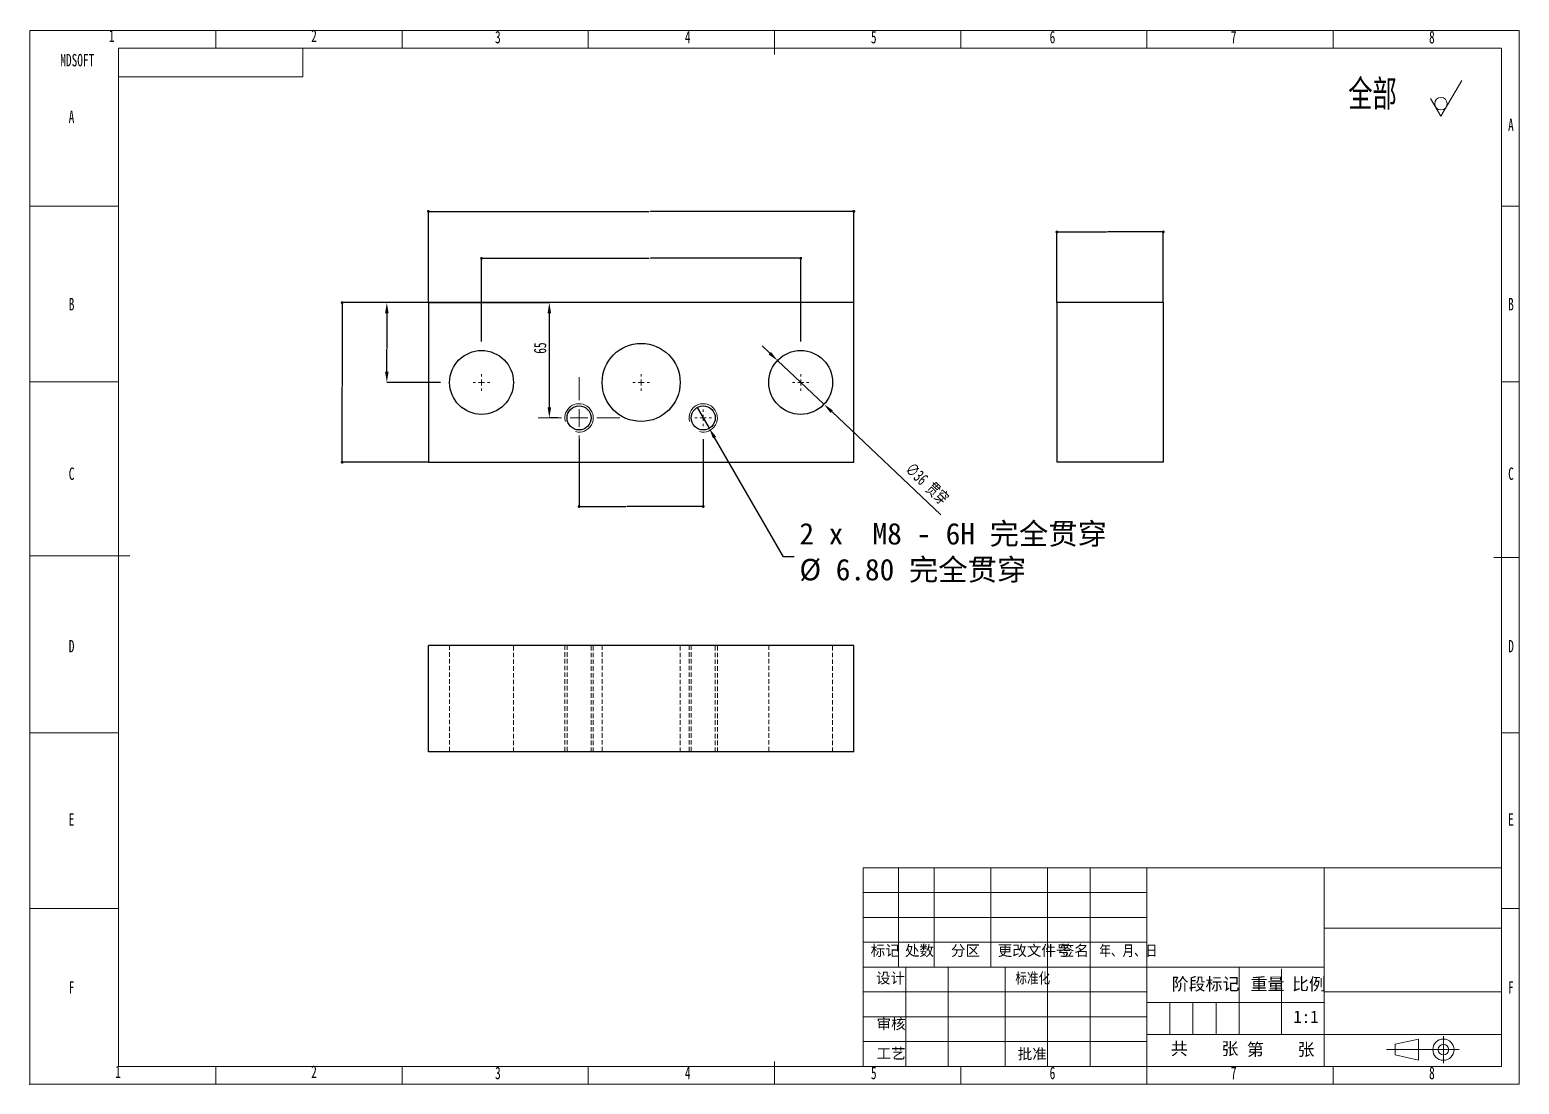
# Model space of a CAD drawing. Header units: millimetres. Extents: x -4 to 1692, y -357 to 300.
# Drawn here: x 465.3 to 885.3, y -354.2 to -57 of the extents above; entities that cross this region are included whole.
import ezdxf

# ---------------------------------------------------------------- set-up
doc = ezdxf.new("R2010")
doc.units = ezdxf.units.MM
doc.header["$PDSIZE"] = -1
doc.linetypes.add('HIDDEN', pattern=[1.905, 1.27, -0.635])
doc.layers.add('图形符号', color=7, linetype='Continuous', lineweight=15)
doc.styles.add('SLDTEXTSTYLE1', font='', dxfattribs={"width": 0.67})
doc.styles.add('SLDTEXTSTYLE2', font='', dxfattribs={"width": 0.8, "bigfont": 'bigfont'})
doc.styles.add('SLDTEXTSTYLE3', font='', dxfattribs={"width": 0.67})
doc.styles.add('SLDTEXTSTYLE4', font='', dxfattribs={"bigfont": 'bigfont'})
doc.styles.add('SLDTEXTSTYLE5', font='')
doc.styles.get("Standard").update_dxf_attribs({"font": ''})
doc.styles.get('SLDTEXTSTYLE1').set_extended_font_data('仿宋_GB2312')
doc.styles.get('SLDTEXTSTYLE2').set_extended_font_data('仿宋_GB2312')
doc.styles.get('SLDTEXTSTYLE3').set_extended_font_data('仿宋_GB2312')
doc.styles.get('SLDTEXTSTYLE4').set_extended_font_data('仿宋_GB2312')
doc.styles.get('SLDTEXTSTYLE5').set_extended_font_data('仿宋_GB2312')
doc.styles.get('Standard').set_extended_font_data('仿宋_GB2312')
doc.dimstyles.new('SLDDIMSTYLE0', dxfattribs={"dimtxt": 0.18, "dimasz": 0.8, "dimexe": 0, "dimexo": 0.0625, "dimgap": 0, "dimtad": 0, "dimtih": 1, "dimtoh": 1, "dimdec": 0, "dimrnd": 1e-09, "dimzin": 0, "dimdsep": 46, "dimtxsty": 'Standard', "dimblk1": 'DOT', "dimblk2": 'DOT', "dimsah": 1, "dimcen": 0.09, "dimadec": 0, "dimazin": 0, "dimtfac": 0.8, "dimtdec": 0, "dimtofl": 0, "dimtmove": 0, "dimatfit": 3, "dimldrblk": 'DOT', "dimfxl": 1, "dimfrac": 2, "dimtolj": 1, "dimtzin": 0, "dimarcsym": 0})
doc.dimstyles.new('SLDDIMSTYLE1', dxfattribs={"dimtxt": 0.18, "dimasz": 3, "dimexe": 0, "dimexo": 0.0625, "dimgap": 0, "dimtad": 0, "dimtih": 1, "dimtoh": 1, "dimdec": 0, "dimrnd": 1e-09, "dimzin": 0, "dimdsep": 46, "dimtxsty": 'Standard', "dimsah": 1, "dimcen": 0.09, "dimadec": 0, "dimazin": 0, "dimtfac": 3, "dimtdec": 0, "dimtofl": 0, "dimtmove": 0, "dimatfit": 3, "dimfxl": 1, "dimfrac": 2, "dimtolj": 1, "dimtzin": 0, "dimarcsym": 0})
doc.dimstyles.new('SLDDIMSTYLE2', dxfattribs={"dimtxt": 3.5, "dimasz": 3, "dimexe": 0, "dimexo": 0.0625, "dimgap": 0.875, "dimtad": 2, "dimlfac": 2, "dimrnd": 1e-09, "dimzin": 12, "dimdsep": 46, "dimtxsty": 'SLDTEXTSTYLE1', "dimsah": 1, "dimcen": 0.09, "dimadec": 0, "dimazin": 3, "dimtfac": 1, "dimtdec": 3, "dimtofl": 0, "dimtmove": 0, "dimatfit": 3, "dimfxl": 1, "dimfrac": 2, "dimtolj": 1, "dimtzin": 12, "dimarcsym": 0})
doc.dimstyles.new('SLDDIMSTYLE3', dxfattribs={"dimtxt": 3.5, "dimasz": 3, "dimexe": 0, "dimexo": 0.0625, "dimgap": 0.875, "dimtad": 2, "dimlfac": 2, "dimrnd": 1e-09, "dimzin": 12, "dimdsep": 46, "dimtxsty": 'SLDTEXTSTYLE1', "dimsah": 1, "dimcen": 0.09, "dimadec": 0, "dimazin": 3, "dimtfac": 1, "dimtdec": 3, "dimtmove": 0, "dimatfit": 0, "dimfxl": 1, "dimfrac": 2, "dimtolj": 1, "dimtzin": 12, "dimarcsym": 0})
doc.dimstyles.new('SLDDIMSTYLE4', dxfattribs={"dimtxt": 6.063368, "dimasz": 3, "dimexe": 0, "dimexo": 0.0625, "dimgap": 1.515842, "dimtad": 0, "dimtih": 1, "dimtoh": 1, "dimdec": 6, "dimrnd": 1e-09, "dimzin": 12, "dimdsep": 46, "dimtxsty": 'SLDTEXTSTYLE5', "dimblk1": 'NONE', "dimsah": 1, "dimcen": 0, "dimadec": 0, "dimazin": 3, "dimtfac": 1, "dimtdec": 3, "dimtmove": 0, "dimatfit": 3, "dimldrblk": 'NONE', "dimfxl": 1, "dimfrac": 2, "dimtolj": 1, "dimtzin": 12, "dimarcsym": 0})

# ---------------------------------------------------------------- blocks, each defined once
blk = doc.blocks.new('SW_SFSYMBOL_0')
at = {"color": 0, "linetype": 'Continuous', "lineweight": 0}
for q in [(5.8989, 6.4995), (-2.94945, 1.49975)]:
    blk.add_line((0, -3.5), q, dxfattribs=at)
blk.add_circle((0, 0), 1.75, dxfattribs=at)
blk = doc.blocks.new('_DOT')
at = {"color": 0, "linetype": 'ByBlock', "lineweight": -2}
blk.add_line((-0.5, 0), (-1, 0), dxfattribs=at)
at = {"color": 0, "linetype": 'ByBlock', "const_width": 0.5}
blk.add_lwpolyline([(-0.25, 0, 1), (0.25, 0, 1)], format="xyb", close=True, dxfattribs=at)
blk = doc.blocks.new('*D88')
at = {"color": 0, "linetype": 'Continuous', "lineweight": -2, "transparency": 16777216}
for p, q in [((577.67, -133.8), (577.67, -108.14)), ((578.47, -108.14), (639.9, -108.14)), ((696.87, -108.14), (640.33, -108.14)), ((697.67, -133.8), (697.67, -108.14))]:
    blk.add_line(p, q, dxfattribs=at)
at = {"layer": 'Defpoints', "color": 0, "linetype": 'Continuous', "transparency": 16777216}
for p in [(577.67, -108.14), (577.67, -133.86), (697.67, -133.86)]:
    blk.add_point(p, dxfattribs=at)
at = {"color": 0, "linetype": 'Continuous', "lineweight": -2, "transparency": 16777216, "xscale": 0.8, "yscale": 0.8, "zscale": 0.8, "rotation": 180}
blk.add_blockref('_DOT', (577.67, -108.14), dxfattribs=at)
at = {"color": 0, "linetype": 'Continuous', "lineweight": -2, "transparency": 16777216, "xscale": 0.8, "yscale": 0.8, "zscale": 0.8}
blk.add_blockref('_DOT', (697.67, -108.14), dxfattribs=at)
at = {"color": 0, "linetype": 'Continuous', "lineweight": 0, "transparency": 16777216, "insert": (640.11, -108.05), "char_height": 0.18, "attachment_point": 2}
blk.add_mtext('\\A1;120', dxfattribs=at)
blk = doc.blocks.new('*D89')
at = {"color": 0, "linetype": 'Continuous', "lineweight": -2, "transparency": 16777216}
for p, q in [((577.6, -133.86), (553.36, -133.86)), ((553.36, -134.66), (553.36, -157.53)), ((553.36, -178.06), (553.36, -157.71)), ((577.6, -178.86), (553.36, -178.86))]:
    blk.add_line(p, q, dxfattribs=at)
at = {"layer": 'Defpoints', "color": 0, "linetype": 'Continuous', "transparency": 16777216}
for p in [(577.67, -133.86), (553.36, -178.86), (577.67, -178.86)]:
    blk.add_point(p, dxfattribs=at)
at = {"color": 0, "linetype": 'Continuous', "lineweight": -2, "transparency": 16777216, "xscale": 0.8, "yscale": 0.8, "zscale": 0.8}
for p, rotation in [((553.36, -133.86), 90), ((553.36, -178.86), 270)]:
    blk.add_blockref('_DOT', p, dxfattribs=dict(at, rotation=rotation))
at = {"color": 0, "linetype": 'Continuous', "lineweight": 0, "transparency": 16777216, "insert": (553.36, -157.53), "char_height": 0.18, "attachment_point": 2}
blk.add_mtext('\\A1;45', dxfattribs=at)
blk = doc.blocks.new('*D90')
at = {"color": 0, "linetype": 'Continuous', "lineweight": -2, "transparency": 16777216}
for p, q in [((592.67, -144.8), (592.67, -121.36)), ((593.47, -121.36), (639.97, -121.36)), ((681.87, -121.36), (640.26, -121.36)), ((682.67, -144.8), (682.67, -121.36))]:
    blk.add_line(p, q, dxfattribs=at)
at = {"layer": 'Defpoints', "color": 0, "linetype": 'Continuous', "transparency": 16777216}
for p in [(682.67, -121.36), (592.67, -144.86), (682.67, -144.86)]:
    blk.add_point(p, dxfattribs=at)
at = {"color": 0, "linetype": 'Continuous', "lineweight": -2, "transparency": 16777216, "xscale": 0.8, "yscale": 0.8, "zscale": 0.8, "rotation": 180}
blk.add_blockref('_DOT', (592.67, -121.36), dxfattribs=at)
at = {"color": 0, "linetype": 'Continuous', "lineweight": -2, "transparency": 16777216, "xscale": 0.8, "yscale": 0.8, "zscale": 0.8}
blk.add_blockref('_DOT', (682.67, -121.36), dxfattribs=at)
at = {"color": 0, "linetype": 'Continuous', "lineweight": 0, "transparency": 16777216, "insert": (640.11, -121.27), "char_height": 0.18, "attachment_point": 2}
blk.add_mtext('\\A1;90', dxfattribs=at)
blk = doc.blocks.new('*D91')
at = {"color": 0, "linetype": 'Continuous', "lineweight": -2, "transparency": 16777216}
for p, q in [((577.6, -133.86), (565.95, -133.86)), ((565.95, -136.86), (565.95, -146.82)), ((565.95, -153.36), (565.95, -147)), ((581.1, -156.36), (565.95, -156.36))]:
    blk.add_line(p, q, dxfattribs=at)
at = {"color": 0, "linetype": 'Continuous', "transparency": 16777216}
for points in [[(565.45, -136.86), (566.45, -136.86), (565.95, -133.86)], [(565.45, -153.36), (566.45, -153.36), (565.95, -156.36)]]:
    blk.add_solid(points, dxfattribs=at)
at = {"layer": 'Defpoints', "color": 0, "linetype": 'Continuous', "transparency": 16777216}
for p in [(565.95, -133.86), (577.67, -133.86), (581.17, -156.36)]:
    blk.add_point(p, dxfattribs=at)
at = {"color": 0, "linetype": 'Continuous', "lineweight": 0, "transparency": 16777216, "insert": (565.95, -146.82), "char_height": 0.18, "attachment_point": 2}
blk.add_mtext('\\A1;22', dxfattribs=at)
blk = doc.blocks.new('*D92')
at = {"color": 0, "linetype": 'Continuous', "lineweight": -2, "transparency": 16777216}
for p, q in [((620.17, -172.32), (620.17, -191.34)), ((655.17, -172.32), (655.17, -191.34)), ((620.97, -191.34), (633.32, -191.34)), ((654.37, -191.34), (633.61, -191.34))]:
    blk.add_line(p, q, dxfattribs=at)
at = {"layer": 'Defpoints', "color": 0, "linetype": 'Continuous', "transparency": 16777216}
for p in [(620.17, -172.26), (655.17, -172.26), (655.17, -191.34)]:
    blk.add_point(p, dxfattribs=at)
at = {"color": 0, "linetype": 'Continuous', "lineweight": -2, "transparency": 16777216, "xscale": 0.8, "yscale": 0.8, "zscale": 0.8, "rotation": 180}
blk.add_blockref('_DOT', (620.17, -191.34), dxfattribs=at)
at = {"color": 0, "linetype": 'Continuous', "lineweight": -2, "transparency": 16777216, "xscale": 0.8, "yscale": 0.8, "zscale": 0.8}
blk.add_blockref('_DOT', (655.17, -191.34), dxfattribs=at)
at = {"color": 0, "linetype": 'Continuous', "lineweight": 0, "transparency": 16777216, "insert": (633.47, -191.25), "char_height": 0.18, "attachment_point": 2}
blk.add_mtext('\\A1;35', dxfattribs=at)
blk = doc.blocks.new('*D93')
at = {"color": 0, "linetype": 'Continuous', "lineweight": -2, "transparency": 16777216}
for p, q in [((577.73, -133.86), (611.78, -133.86)), ((611.78, -163.36), (611.78, -136.86)), ((614.2, -166.36), (611.78, -166.36))]:
    blk.add_line(p, q, dxfattribs=at)
at = {"color": 0, "linetype": 'Continuous', "transparency": 16777216}
for points in [[(611.28, -136.86), (612.28, -136.86), (611.78, -133.86)], [(611.28, -163.36), (612.28, -163.36), (611.78, -166.36)]]:
    blk.add_solid(points, dxfattribs=at)
at = {"layer": 'Defpoints', "color": 0, "linetype": 'Continuous', "transparency": 16777216}
for p in [(577.67, -133.86), (611.78, -133.86), (614.27, -166.36)]:
    blk.add_point(p, dxfattribs=at)
at = {"color": 0, "linetype": 'Continuous', "lineweight": 0, "transparency": 16777216, "insert": (607.4, -146.68), "char_height": 3.5, "attachment_point": 2, "rotation": 90, "style": 'SLDTEXTSTYLE1'}
blk.add_mtext('\\A1;65', dxfattribs=at)
blk = doc.blocks.new('*D94')
at = {"color": 0, "linetype": 'Continuous', "lineweight": -2, "transparency": 16777216}
for p, q in [((673.93, -148.13), (671.75, -146.07)), ((676.12, -150.19), (689.21, -162.53)), ((691.4, -164.59), (722.22, -193.64))]:
    blk.add_line(p, q, dxfattribs=at)
at = {"color": 0, "linetype": 'Continuous', "transparency": 16777216}
for points in [[(674.28, -147.77), (673.59, -148.49), (676.12, -150.19)], [(691.74, -164.23), (691.06, -164.95), (689.21, -162.53)]]:
    blk.add_solid(points, dxfattribs=at)
at = {"layer": 'Defpoints', "color": 0, "linetype": 'Continuous', "transparency": 16777216}
for p in [(676.12, -150.19), (689.21, -162.53)]:
    blk.add_point(p, dxfattribs=at)
at = {"color": 0, "linetype": 'Continuous', "lineweight": 0, "transparency": 16777216, "insert": (714.3, -178.66), "char_height": 3.5, "attachment_point": 1, "rotation": 316.6973, "style": 'SLDTEXTSTYLE1'}
blk.add_mtext('\\A1;∅36 贯穿', dxfattribs=at)
blk = doc.blocks.new('*D95')
at = {"color": 0, "linetype": 'Continuous', "lineweight": -2, "transparency": 16777216}
for p, q in [((653.47, -163.41), (656.86, -169.3)), ((677.78, -205.55), (658.36, -171.9)), ((680.78, -205.55), (677.78, -205.55))]:
    blk.add_line(p, q, dxfattribs=at)
at = {"color": 0, "linetype": 'Continuous', "transparency": 16777216}
blk.add_solid([(658.8, -171.65), (657.93, -172.15), (656.86, -169.3)], dxfattribs=at)
at = {"layer": 'Defpoints', "color": 0, "linetype": 'Continuous', "transparency": 16777216}
for p in [(653.47, -163.41), (656.86, -169.3)]:
    blk.add_point(p, dxfattribs=at)
at = {"color": 0, "linetype": 'Continuous', "lineweight": 0, "transparency": 16777216, "insert": (682.3, -195.98), "char_height": 6.0634, "attachment_point": 1, "style": 'SLDTEXTSTYLE5'}
blk.add_mtext('\\A1;2 x  M8 - 6H 完全贯穿\\P%%c 6.80 完全贯穿\\P', dxfattribs=at)
blk = doc.blocks.new('_NONE')
blk = doc.blocks.new('SW_CENTERMARKSYMBOL_0')
at = {"color": 0, "linetype": 'Continuous', "lineweight": 0}
for p, q in [((-1.67, 0), (-2.33, 0)), ((0, 0), (-0.83, 0)), ((0, 1.67), (0, 2.33)), ((0, 0), (0, 0.83)), ((0, 0), (0, -0.83)), ((0, 0), (0.83, 0)), ((1.67, 0), (2.33, 0)), ((0, -1.67), (0, -2.33))]:
    blk.add_line(p, q, dxfattribs=at)
blk = doc.blocks.new('SW_CENTERMARKSYMBOL_1')
at = {"color": 0, "linetype": 'Continuous', "lineweight": 0}
for p, q in [((-1.67, 0), (-2.33, 0)), ((0, 0), (-0.83, 0)), ((0, 1.67), (0, 2.33)), ((0, 0), (0, 0.83)), ((0, 0), (0, -0.83)), ((0, 0), (0.83, 0)), ((1.67, 0), (2.33, 0)), ((0, -1.67), (0, -2.33))]:
    blk.add_line(p, q, dxfattribs=at)
blk = doc.blocks.new('SW_CENTERMARKSYMBOL_2')
at = {"color": 0, "linetype": 'Continuous', "lineweight": 0}
for p, q in [((-1.67, 0), (-2.33, 0)), ((0, 0), (-0.83, 0)), ((0, 1.67), (0, 2.33)), ((0, 0), (0, 0.83)), ((0, 0), (0, -0.83)), ((0, 0), (0.83, 0)), ((1.67, 0), (2.33, 0)), ((0, -1.67), (0, -2.33))]:
    blk.add_line(p, q, dxfattribs=at)
blk = doc.blocks.new('SW_CENTERMARKSYMBOL_3')
at = {"color": 0, "linetype": 'Continuous', "lineweight": 0}
for p, q in [((-1.67, 0), (-2.33, 0)), ((0, 0), (-0.83, 0)), ((0, 1.67), (0, 2.33)), ((0, 0), (0, 0.83)), ((0, 0), (0, -0.83)), ((0, 0), (0.83, 0)), ((1.67, 0), (2.33, 0)), ((0, -1.67), (0, -2.33))]:
    blk.add_line(p, q, dxfattribs=at)
blk = doc.blocks.new('SW_CENTERMARKSYMBOL_4')
at = {"color": 0, "linetype": 'Continuous', "lineweight": 0}
for p, q in [((0, 5), (0, 11.5)), ((-5, 0), (-11.5, 0)), ((0, 0), (-2.5, 0)), ((0, 0), (0, 2.5)), ((0, 0), (0, -2.5)), ((0, 0), (2.5, 0)), ((5, 0), (11.5, 0)), ((0, -5), (0, -11.5))]:
    blk.add_line(p, q, dxfattribs=at)
blk = doc.blocks.new('*D96')
at = {"color": 0, "linetype": 'Continuous', "lineweight": -2, "transparency": 16777216}
for p, q in [((754.9, -133.8), (754.9, -113.93)), ((755.7, -113.93), (768.87, -113.93)), ((784.1, -113.93), (769.16, -113.93)), ((784.9, -133.8), (784.9, -113.93))]:
    blk.add_line(p, q, dxfattribs=at)
at = {"layer": 'Defpoints', "color": 0, "linetype": 'Continuous', "transparency": 16777216}
for p in [(754.9, -113.93), (754.9, -133.86), (784.9, -133.86)]:
    blk.add_point(p, dxfattribs=at)
at = {"color": 0, "linetype": 'Continuous', "lineweight": -2, "transparency": 16777216, "xscale": 0.8, "yscale": 0.8, "zscale": 0.8, "rotation": 180}
blk.add_blockref('_DOT', (754.9, -113.93), dxfattribs=at)
at = {"color": 0, "linetype": 'Continuous', "lineweight": -2, "transparency": 16777216, "xscale": 0.8, "yscale": 0.8, "zscale": 0.8}
blk.add_blockref('_DOT', (784.9, -113.93), dxfattribs=at)
at = {"color": 0, "linetype": 'Continuous', "lineweight": 0, "transparency": 16777216, "insert": (769.02, -113.84), "char_height": 0.18, "attachment_point": 2}
blk.add_mtext('\\A1;30', dxfattribs=at)

msp = doc.modelspace()

# ---------------------------------------------------------------- linework, layer by layer
at = {"color": 7, "linetype": 'Continuous', "lineweight": 0}
for p, q in [((465.2703451, -354.1838286), (465.2703451, -57.1838286)), ((465.2703451, -57.1838286), (885.2703451, -57.1838286)), ((517.7703451, -57.1838286), (517.7703451, -62.1838286)), ((570.2703451, -57.1838286), (570.2703451, -62.1838286)), ((622.7703451, -57.1838286), (622.7703451, -62.1838286)), ((727.7703451, -57.1838286), (727.7703451, -62.1838286)), ((780.2703451, -57.1838286), (780.2703451, -62.1838286)), ((832.7703451, -57.1838286), (832.7703451, -62.1838286)), ((885.2703451, -57.1838286), (885.2703451, -354.1838286)), ((465.2703451, -106.6838286), (490.2703451, -106.6838286)), ((880.2703454, -106.6838286), (885.2703451, -106.6838286)), ((465.2703451, -156.1838286), (490.2703451, -156.1838286)), ((880.2703454, -156.1838286), (885.2703451, -156.1838286)), ((465.2703451, -205.2844811), (493.4883395, -205.2844811)), ((465.2703451, -255.1838286), (490.2703451, -255.1838286)), ((880.2703454, -255.1838286), (885.2703451, -255.1838286)), ((780.2703446, -300.1838127), (700.2703432, -300.1838113)), ((465.2703451, -304.6838286), (490.2703451, -304.6838286)), ((880.2703454, -304.6838286), (885.2703451, -304.6838286)), ((700.2703437, -307.1838113), (780.2703446, -307.1838127)), ((700.2703441, -328.1838113), (780.2703446, -328.1838047)), ((786.7703446, -331.1838127), (786.7703446, -340.1838127)), ((793.2703446, -331.1838127), (793.2703446, -340.1838127)), ((799.7703446, -331.1838127), (799.7703446, -340.1838127)), ((700.2703455, -335.1838113), (780.2703446, -335.1838047)), ((780.2703446, -333.0884487), (780.2703446, -332.9320955)), ((806.2703446, -333.0884486), (806.2703446, -332.9320954)), ((830.270345, -340.1838286), (880.2703454, -340.1838286)), ((700.2703461, -342.1838113), (780.2703446, -342.1838047)), ((517.7703451, -349.1838286), (517.7703451, -354.1838286)), ((517.7703451, -349.1838286), (517.7703451, -354.1838286)), ((570.2703451, -349.1838286), (570.2703451, -354.1838286)), ((570.2703451, -349.1838286), (570.2703451, -354.1838286)), ((622.7703451, -349.1838286), (622.7703451, -354.1838286)), ((622.7703451, -349.1838286), (622.7703451, -354.1838286)), ((727.7703451, -349.1838286), (727.7703451, -354.1838286)), ((727.7703451, -349.1838286), (727.7703451, -354.1838286)), ((780.2703451, -349.1838286), (780.2703451, -354.1838286)), ((780.2703451, -349.1838286), (780.2703451, -354.1838286)), ((832.7703451, -349.1838286), (832.7703451, -354.1838286)), ((832.7703451, -349.1838286), (832.7703451, -354.1838286)), ((885.2703451, -354.1838286), (465.2703451, -354.1838286))]:
    msp.add_line(p, q, dxfattribs=at)
at = {"color": 7, "linetype": 'Continuous', "lineweight": 15}
for p, q in [((675.2703451, -57.1838286), (675.2703451, -63.9389784)), ((490.2703451, -349.1838286), (490.2703451, -62.1838286)), ((490.2703451, -62.1838286), (880.2703454, -62.1838286)), ((542.2703451, -70.1838286), (542.2703451, -62.1838286)), ((880.2703454, -62.1838286), (880.2703454, -349.1838286)), ((490.2703451, -70.1838286), (542.2703451, -70.1838286)), ((885.2703451, -205.6838286), (878.0702859, -205.6838286)), ((700.2703446, -293.1838113), (880.2703446, -293.1838144)), ((700.2703446, -293.1838113), (700.2703446, -349.1838113)), ((710.2703446, -321.1838283), (710.2703446, -293.1838115)), ((720.2703446, -321.1838285), (720.2703446, -293.1838116)), ((736.2703446, -321.1838286), (736.2703446, -293.1838119)), ((752.2703446, -349.1838043), (752.2703446, -293.1838122)), ((764.2703446, -349.1838044), (764.2703446, -293.1838124)), ((780.2703446, -349.1838047), (780.2703446, -293.1838127)), ((830.270345, -349.1838286), (830.270345, -293.1838135)), ((830.2703434, -310.1838286), (880.2703454, -310.1838286)), ((700.2703446, -314.1838279), (780.2703446, -314.1838293)), ((700.2703446, -321.1838279), (780.2703446, -321.1838293)), ((712.2703446, -349.1838286), (712.2703446, -321.1838121)), ((724.2703446, -349.1838286), (724.2703446, -321.1838121)), ((740.2703446, -349.1838286), (740.2703446, -321.1838286)), ((780.2703446, -321.1838293), (830.2703446, -321.1838293)), ((806.2703446, -340.1838286), (806.2703446, -321.1838293)), ((818.2703446, -340.1838286), (818.2703446, -321.6528722)), ((780.2703442, -331.1838286), (830.270345, -331.1838286)), ((830.2703446, -328.1838286), (880.2703455, -328.1838286)), ((780.2703442, -340.1838286), (830.270345, -340.1838286)), ((856.8260359, -341.4424592), (850.3260359, -342.9424592)), ((850.3260359, -342.9424592), (850.3260359, -345.9424592)), ((856.8260359, -347.4424592), (856.8260359, -341.4424592)), ((675.2703451, -347.7576645), (675.2703451, -354.1838286)), ((850.3260359, -345.9424592), (856.8260359, -347.4424592)), ((880.2703454, -349.1838286), (490.2703451, -349.1838286))]:
    msp.add_line(p, q, dxfattribs=at)
at = {"color": 7, "linetype": 'Continuous', "lineweight": 30}
for p, q in [((697.6652052, -133.8598786), (577.6652078, -133.8598786)), ((577.6652078, -133.8598786), (577.6652078, -178.8598803)), ((697.6652052, -178.8598803), (697.6652052, -133.8598786)), ((754.8953685, -133.8598786), (754.8953685, -178.8598803)), ((784.8953678, -133.8598786), (754.8953685, -133.8598786)), ((784.8953678, -133.8598786), (784.8953678, -178.8598803)), ((577.6652078, -178.8598803), (697.6652052, -178.8598803)), ((784.8953678, -178.8598803), (754.8953685, -178.8598803)), ((577.6652078, -260.4985142), (577.6652078, -230.4985148)), ((697.6652052, -230.4985148), (577.6652078, -230.4985148)), ((697.6652052, -260.4985142), (697.6652052, -230.4985148)), ((697.6652052, -260.4985142), (577.6652078, -260.4985142))]:
    msp.add_line(p, q, dxfattribs=at)
at = {"color": 7, "linetype": 'HIDDEN', "lineweight": 0}
for p, q in [((583.6652051, -230.4985148), (583.6652051, -260.4985142)), ((601.665208, -260.4985142), (601.665208, -230.4985148)), ((616.1652058, -230.4985148), (616.1652058, -260.4985142)), ((616.7652066, -230.4985148), (616.7652066, -260.4985142)), ((623.5652062, -260.4985142), (623.5652062, -230.4985148)), ((624.1652061, -260.4985142), (624.1652061, -230.4985148)), ((626.6652066, -230.4985148), (626.6652066, -260.4985142)), ((648.6652064, -260.4985142), (648.6652064, -230.4985148)), ((651.1652069, -230.4985148), (651.1652069, -260.4985142)), ((651.7652068, -230.4985148), (651.7652068, -260.4985142)), ((658.5652064, -260.4985142), (658.5652064, -230.4985148)), ((659.1652072, -260.4985142), (659.1652072, -230.4985148)), ((673.665205, -230.4985148), (673.665205, -260.4985142)), ((691.6652079, -260.4985142), (691.6652079, -230.4985148))]:
    msp.add_line(p, q, dxfattribs=at)
at = {"color": 7, "linetype": 'Continuous', "lineweight": 30}
for centre, radius in [((637.6652065, -156.3598794), 11), ((592.6652065, -156.3598794), 9), ((682.6652065, -156.3598794), 9), ((620.1652065, -166.3598794), 3.4), ((655.1652065, -166.3598794), 3.4)]:
    msp.add_circle(centre, radius, dxfattribs=at)
at = {"color": 7, "linetype": 'Continuous', "lineweight": 0}
for centre, radius in [((620.1652065, -166.3598794), 3.9999996), ((655.1652065, -166.3598794), 4.0000007)]:
    msp.add_arc(centre, radius, 255, 195, dxfattribs=at)
msp.add_point((465.2703451, -354.1838286), dxfattribs=at)
msp.add_point((465.2703451, -354.1838286), dxfattribs=at)
at = {"layer": '图形符号'}
for p, q in [((863.9010474, -340.644205), (863.9010474, -348.2640432)), ((847.8166704, -344.4424592), (868.3712072, -344.4424592))]:
    msp.add_line(p, q, dxfattribs=at)
for radius in [3, 1.5]:
    msp.add_circle((863.9010474, -344.4424592), radius, dxfattribs=at)

# ---------------------------------------------------------------- block references
at = {"color": 7, "linetype": 'Continuous', "lineweight": 0}
for name, p in [('SW_SFSYMBOL_0', (863.2002413, -77.7927845)), ('SW_CENTERMARKSYMBOL_0', (592.6652065, -156.3598794)), ('SW_CENTERMARKSYMBOL_4', (620.1652065, -166.3598794)), ('SW_CENTERMARKSYMBOL_1', (637.6652065, -156.3598794)), ('SW_CENTERMARKSYMBOL_2', (682.6652065, -156.3598794)), ('SW_CENTERMARKSYMBOL_3', (655.1652065, -166.3598794))]:
    msp.add_blockref(name, p, dxfattribs=at)

# ---------------------------------------------------------------- texts
for s, insert, char_height, attachment_point, style in [('1', (487.6001348, -56.9213874), 3.5, 1, 'SLDTEXTSTYLE3'), ('2', (544.6203155, -56.9213874), 3.5, 1, 'SLDTEXTSTYLE3'), ('3', (596.4662918, -57.2783874), 3.5, 1, 'SLDTEXTSTYLE3'), ('4', (649.99728, -57.2741626), 3.5, 1, 'SLDTEXTSTYLE3'), ('5', (702.4597208, -57.2783874), 3.5, 1, 'SLDTEXTSTYLE3'), ('6', (752.8480003, -57.2741626), 3.5, 1, 'SLDTEXTSTYLE3'), ('7', (803.9488763, -57.2741626), 3.5, 1, 'SLDTEXTSTYLE3'), ('8', (859.8587113, -57.2826123), 3.5, 1, 'SLDTEXTSTYLE3'), ('MDSOFT', (473.8810058, -63.7639974), 3.5, 1, 'SLDTEXTSTYLE3'), ('全部', (837.044541, -71.1581293), 7.5, 1, 'SLDTEXTSTYLE1'), ('A', (476.2328876, -79.7384508), 3.5, 1, 'SLDTEXTSTYLE3'), ('A', (882.1254397, -82.0106715), 3.5, 1, 'SLDTEXTSTYLE3'), ('B', (476.249787, -132.5610265), 3.5, 1, 'SLDTEXTSTYLE3'), ('B', (882.1423392, -132.5610265), 3.5, 1, 'SLDTEXTSTYLE3'), ('C', (476.2582367, -180.3356537), 3.5, 1, 'SLDTEXTSTYLE3'), ('C', (882.1507889, -180.3356537), 3.5, 1, 'SLDTEXTSTYLE3'), ('D', (476.2582367, -228.9531389), 3.5, 1, 'SLDTEXTSTYLE3'), ('D', (882.1507889, -228.9531389), 3.5, 1, 'SLDTEXTSTYLE3'), ('E', (476.2540119, -277.802991), 3.5, 1, 'SLDTEXTSTYLE3'), ('E', (882.146564, -277.802991), 3.5, 1, 'SLDTEXTSTYLE3'), ('标记', (702.3947366, -315.0138245), 3, 1, 'SLDTEXTSTYLE4'), ('处数', (712.0489396, -315.0138245), 3, 1, 'SLDTEXTSTYLE4'), ('分区', (725.0456128, -315.0138245), 3, 1, 'SLDTEXTSTYLE4'), (' 更改文件号', (736.2023618, -315.0138245), 3, 1, 'SLDTEXTSTYLE4'), ('签名', (755.7286154, -315.0138245), 3, 1, 'SLDTEXTSTYLE4'), ('年、月、日', (766.8687139, -315.0138245), 3, 1, 'SLDTEXTSTYLE2'), ('设计', (703.8961094, -322.7624092), 3, 1, 'SLDTEXTSTYLE4'), ('标准化', (743.1884551, -322.7624092), 3, 1, 'SLDTEXTSTYLE2'), ('F', (476.2413373, -325.1425152), 3.5, 1, 'SLDTEXTSTYLE3'), ('阶段标记', (787.2737559, -324.1878767), 3.5, 1, 'SLDTEXTSTYLE4'), ('重量', (809.5028717, -324.1878767), 3.5, 1, 'SLDTEXTSTYLE4'), ('比例', (821.2091074, -324.1878767), 3.5, 1, 'SLDTEXTSTYLE4'), ('F', (882.1338894, -325.1425152), 3.5, 1, 'SLDTEXTSTYLE3'), ('审核', (704.0461091, -335.6802794), 3, 1, 'SLDTEXTSTYLE4'), ('1:1', (825.1354988, -333.4220281), 3.5, 2, 'SLDTEXTSTYLE5'), ('工艺', (704.0586091, -344.0092381), 3, 1, 'SLDTEXTSTYLE4'), ('批准', (743.8642885, -344.1578477), 3, 1, 'SLDTEXTSTYLE4'), ('共    张', (787.0335142, -342.4070656), 3.5, 1, 'SLDTEXTSTYLE4'), ('第    张', (808.4793074, -342.6372403), 3.5, 1, 'SLDTEXTSTYLE4'), ('1', (489.3585463, -348.9213874), 3.5, 1, 'SLDTEXTSTYLE3'), ('2', (544.6203155, -348.9213874), 3.5, 1, 'SLDTEXTSTYLE3'), ('3', (596.4662918, -349.2783874), 3.5, 1, 'SLDTEXTSTYLE3'), ('4', (649.99728, -349.2783874), 3.5, 1, 'SLDTEXTSTYLE3'), ('5', (702.4597208, -349.2783874), 3.5, 1, 'SLDTEXTSTYLE3'), ('6', (752.8480003, -349.2741626), 3.5, 1, 'SLDTEXTSTYLE3'), ('7', (803.9488763, -349.2741626), 3.5, 1, 'SLDTEXTSTYLE3'), ('8', (859.8587113, -349.2741626), 3.5, 1, 'SLDTEXTSTYLE3')]:
    msp.add_mtext(s, dxfattribs=dict(at, insert=insert, char_height=char_height, attachment_point=attachment_point, style=style))

# ---------------------------------------------------------------- dimensions: what is measured, and where the dimension line sits
for base, p1, p2, picture, middle in [((577.6652065, -108.1366693), (697.6652065, -133.8598794), (577.6652065, -133.8598794), '*D88', (640.1139132, -108.1366693)), ((754.8953682, -113.9299265), (784.8953682, -133.8598794), (754.8953682, -133.8598794), '*D96', (769.0159777, -113.9299265)), ((682.6652065, -121.3598794), (592.6652065, -144.8598794), (682.6652065, -144.8598794), '*D90', (640.1139132, -121.3598794)), ((655.1652065, -191.3414037), (620.1652065, -172.2598794), (655.1652065, -172.2598794), '*D92', (633.4674236, -191.3414037))]:
    dim = msp.add_linear_dim(base=base, p1=p1, p2=p2, dimstyle='SLDDIMSTYLE0', dxfattribs=at)
    dim.commit()
    dim.dimension.update_dxf_attribs({"geometry": picture, "text_midpoint": middle, "dimtype": 160})
for base, p1, p2, dimstyle, picture, middle in [((553.3597331, -178.8598794), (577.6652065, -133.8598794), (577.6652065, -178.8598794), 'SLDDIMSTYLE0', '*D89', (553.3597331, -157.6192143)), ((565.9530817888, -133.859879447), (581.1652065001, -156.359879447), (577.6652065001, -133.859879447), 'SLDDIMSTYLE1', '*D91', (565.9530817888, -146.9148678996)), ((611.7788786, -133.8598794), (614.2652065, -166.3598794), (577.6652065, -133.8598794), 'SLDDIMSTYLE2', '*D93', (611.7788786, -146.6796551))]:
    dim = msp.add_linear_dim(base=base, p1=p1, p2=p2, angle=90, dimstyle=dimstyle, dxfattribs=at)
    dim.commit()
    dim.dimension.update_dxf_attribs({"geometry": picture, "text_midpoint": middle, "dimtype": 160})
for p1, p2, text, dimstyle, picture, middle in [((676.1155399, -150.1872084), (689.2148731, -162.5325505), '<> 贯穿', 'SLDDIMSTYLE3', '*D94', (716.0664677, -187.838581)), ((653.4659157, -163.4149837), (656.8644973, -169.3047752), '2 x  M8 - 6H 完全贯穿\\P%%c 6.80 完全贯穿\\P', 'SLDDIMSTYLE4', '*D95', (737.2694041, -205.5530317))]:
    dim = msp.add_diameter_dim_2p(p1=p1, p2=p2, text=text, dimstyle=dimstyle, dxfattribs=at)
    dim.commit()
    dim.dimension.update_dxf_attribs({"geometry": picture, "text_midpoint": middle, "dimtype": 163})

doc.saveas('drawing.dxf')
